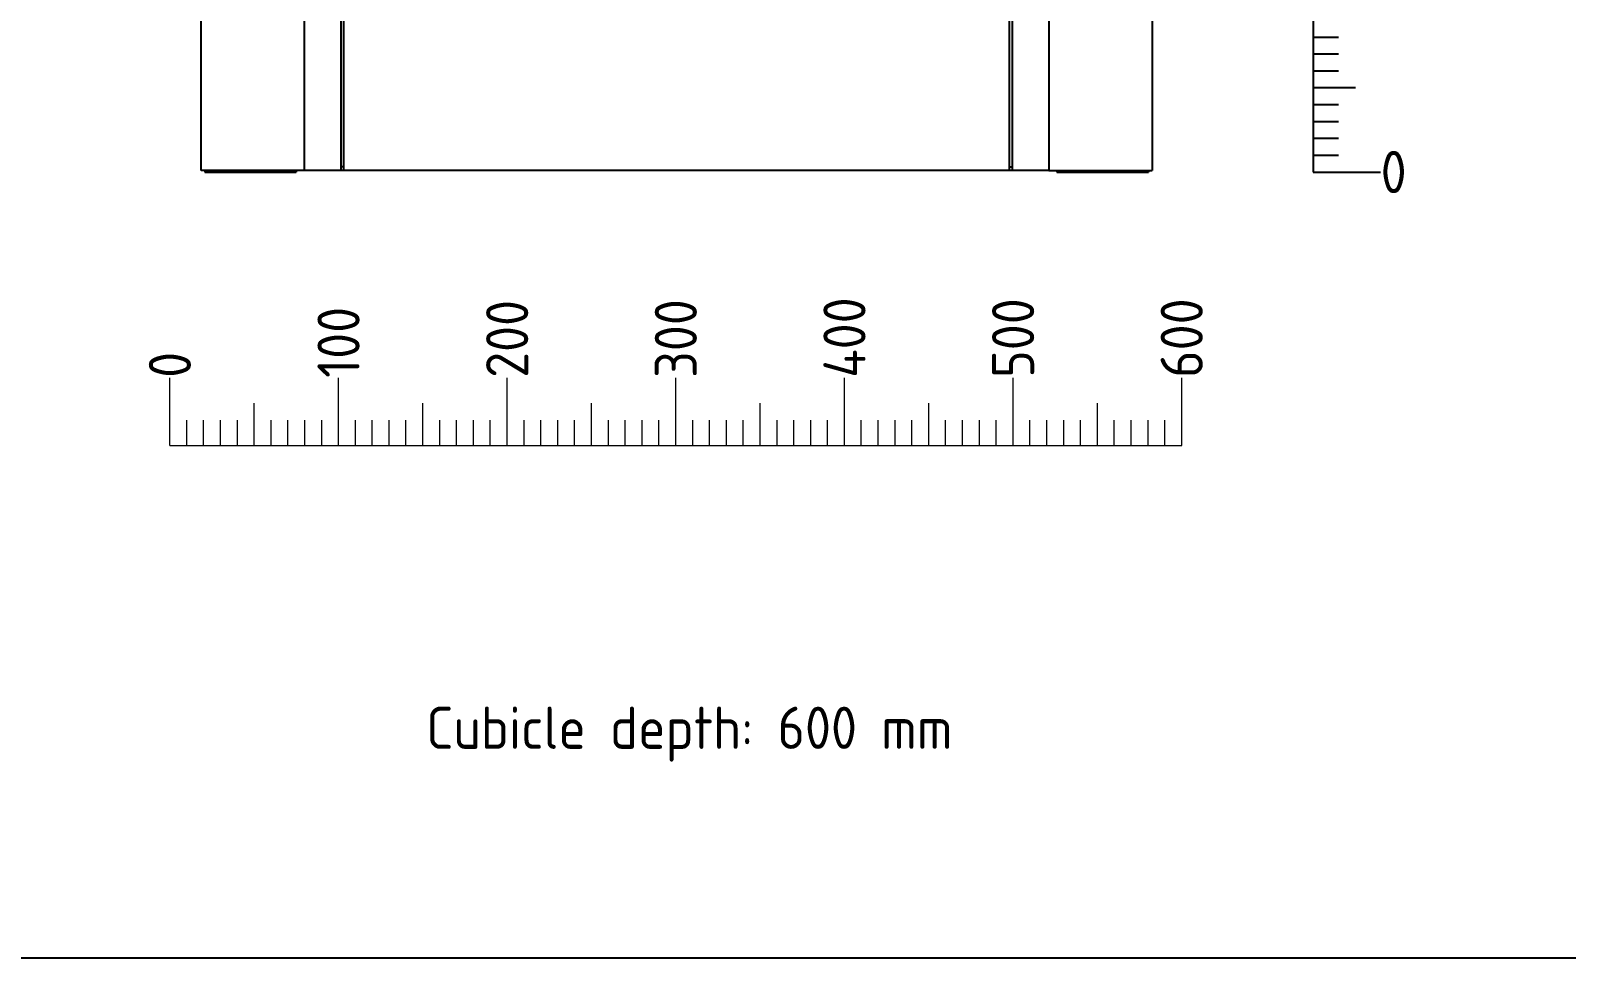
# Model space of a CAD drawing. Header units: millimetres. Extents: x 42168 to 50458, y 36014 to 39431.
# Drawn here: x 47519 to 48430, y 36014 to 36563 of the extents above; entities that cross this region are included whole.
import ezdxf
from ezdxf.enums import TextEntityAlignment as Align

# ---------------------------------------------------------------- set-up
doc = ezdxf.new("R2010")
doc.units = ezdxf.units.MM
doc.layers.add('! NO PLOT !', color=7, linetype='Continuous', true_color=0xff75dd, plot=False)
doc.layers.add('000-PI-Oprema', color=30, linetype='Continuous', lineweight=5)
doc.layers.add('000-PI-ORMAR', color=2, linetype='Continuous')
doc.layers.add('AUT_TEXT', color=7, linetype='Continuous')
doc.styles.add('PI0', font='isocpeur.ttf', dxfattribs={"width": 0.9})

# ---------------------------------------------------------------- blocks, each defined once
blk = doc.blocks.new('SKALA_2100')
for p, q in [((6091.94, 11575.39), (6091.94, 11035.39)), ((6091.94, 11115.39), (6106.94, 11115.39)), ((6091.94, 11105.39), (6106.94, 11105.39)), ((6091.94, 11095.39), (6106.94, 11095.39)), ((6091.94, 11085.39), (6116.94, 11085.39)), ((6091.94, 11075.39), (6106.94, 11075.39)), ((6091.94, 11065.39), (6106.94, 11065.39)), ((6091.94, 11055.39), (6106.94, 11055.39)), ((6091.94, 11045.39), (6106.94, 11045.39)), ((6091.94, 11035.39), (6131.94, 11035.39))]:
    blk.add_line(p, q)
at = {"style": 'PI0', "width": 0.9}
blk.add_text('0', height=25, dxfattribs=at).set_placement((6131.94, 11035.39), align=Align.MIDDLE_LEFT)
blk = doc.blocks.new('A$C22301F42')
at = {"color": 7}
for p, q in [((0, 0), (0, 40)), ((100, 0), (100, 40)), ((200, 0), (200, 40)), ((200, 0), (200, 40)), ((200, 0), (200, 40)), ((200, 0), (200, 40)), ((200, 0), (200, 40)), ((200, 0), (200, 40)), ((200, 0), (200, 40)), ((200, 0), (200, 40)), ((300, 0), (300, 40)), ((400, 0), (400, 40)), ((400, 0), (400, 40)), ((400, 0), (400, 40)), ((400, 0), (400, 40)), ((400, 0), (400, 40)), ((400, 0), (400, 40)), ((400, 0), (400, 40)), ((500, 0), (500, 40)), ((600, 0), (600, 40)), ((600, 0), (600, 40)), ((600, 0), (600, 40)), ((600, 0), (600, 40)), ((600, 0), (600, 40)), ((600, 0), (600, 40)), ((50, 0), (50, 25)), ((150, 0), (150, 25)), ((250, 0), (250, 25)), ((350, 0), (350, 25)), ((450, 0), (450, 25)), ((550, 0), (550, 25)), ((10, 0), (10, 15)), ((20, 0), (20, 15)), ((30, 0), (30, 15)), ((40, 0), (40, 15)), ((60, 0), (60, 15)), ((70, 0), (70, 15)), ((80, 0), (80, 15)), ((90, 0), (90, 15)), ((110, 0), (110, 15)), ((120, 0), (120, 15)), ((130, 0), (130, 15)), ((140, 0), (140, 15)), ((160, 0), (160, 15)), ((170, 0), (170, 15)), ((180, 0), (180, 15)), ((190, 0), (190, 15)), ((210, 0), (210, 15)), ((220, 0), (220, 15)), ((230, 0), (230, 15)), ((240, 0), (240, 15)), ((260, 0), (260, 15)), ((270, 0), (270, 15)), ((280, 0), (280, 15)), ((290, 0), (290, 15)), ((310, 0), (310, 15)), ((320, 0), (320, 15)), ((330, 0), (330, 15)), ((340, 0), (340, 15)), ((360, 0), (360, 15)), ((370, 0), (370, 15)), ((380, 0), (380, 15)), ((390, 0), (390, 15)), ((410, 0), (410, 15)), ((420, 0), (420, 15)), ((430, 0), (430, 15)), ((440, 0), (440, 15)), ((460, 0), (460, 15)), ((470, 0), (470, 15)), ((480, 0), (480, 15)), ((490, 0), (490, 15)), ((510, 0), (510, 15)), ((520, 0), (520, 15)), ((530, 0), (530, 15)), ((540, 0), (540, 15)), ((560, 0), (560, 15)), ((570, 0), (570, 15)), ((580, 0), (580, 15)), ((590, 0), (590, 15)), ((0, 0), (600, 0))]:
    blk.add_line(p, q, dxfattribs=at)
at = {"color": 7, "style": 'PI0', "width": 0.9}
for s, p in [('200', (200, 40)), ('300', (300, 40)), ('400', (400, 40)), ('500', (500, 40)), ('600', (600, 40)), ('100', (100, 40)), ('0', (0, 40))]:
    blk.add_text(s, height=25, rotation=90, dxfattribs=at).set_placement(p, align=Align.MIDDLE_LEFT)
blk = doc.blocks.new('8640003')
at = {"layer": '000-PI-ORMAR'}
for p, q in [((-3796.11, -306.82), (-3879.11, -306.82)), ((-3879.11, -404.82), (-3879.11, -306.82)), ((-3876.11, -305.82), (-3876.11, -306.82)), ((-3802.61, -305.82), (-3876.11, -305.82)), ((-3802.61, -305.82), (-3802.61, -306.82)), ((-3198.11, -306.82), (-3796.11, -306.82)), ((-3796.11, -404.82), (-3796.11, -306.82)), ((-3766.61, -404.82), (-3766.61, -306.82)), ((-3764.61, -308.82), (-3766.61, -308.82)), ((-3764.61, -306.82), (-3764.61, -404.82)), ((-3229.61, -404.82), (-3229.61, -306.82)), ((-3229.61, -308.82), (-3227.61, -308.82)), ((-3227.61, -306.82), (-3227.61, -404.82)), ((-3198.11, -306.82), (-3115.11, -306.82)), ((-3198.11, -306.82), (-3198.11, -404.82)), ((-3191.61, -305.82), (-3163.58, -305.82)), ((-3191.61, -305.82), (-3191.61, -306.82)), ((-3163.58, -305.82), (-3141.71, -305.82)), ((-3118.11, -305.82), (-3141.71, -305.82)), ((-3118.11, -306.82), (-3118.11, -305.82)), ((-3115.11, -306.82), (-3115.11, -404.82)), ((-3796.11, -404.82), (-3879.11, -404.82)), ((-3876.11, -404.82), (-3876.11, -405.82)), ((-3876.11, -405.82), (-3802.61, -405.82)), ((-3864.61, -404.82), (-3864.61, -405.82)), ((-3802.61, -404.82), (-3802.61, -405.82)), ((-3198.11, -404.82), (-3796.11, -404.82)), ((-3764.61, -402.82), (-3766.61, -402.82)), ((-3229.61, -402.82), (-3227.61, -402.82)), ((-3198.11, -404.82), (-3115.11, -404.82)), ((-3191.61, -404.82), (-3191.61, -405.82)), ((-3191.61, -405.82), (-3118.11, -405.82)), ((-3118.11, -404.82), (-3118.11, -405.82))]:
    blk.add_line(p, q, dxfattribs=at)
blk = doc.blocks.new('8606.000_back')
at = {"layer": '000-PI-ORMAR', "xscale": 0.7382198952879581}
blk.add_blockref('8640003', (50483.62, 36885.49), dxfattribs=at)

msp = doc.modelspace()

# ---------------------------------------------------------------- linework, layer by layer
at = {"layer": '! NO PLOT !', "ltscale": 0.25}
msp.add_lwpolyline([(48707.632, 36013.669), (46557.632, 36013.669), (46557.632, 38883.669), (50457.632, 38883.669), (50457.632, 36998.669), (48707.632, 36998.669), (48707.632, 36013.669)], dxfattribs=at)

# ---------------------------------------------------------------- block references
msp.add_blockref('SKALA_2100', (42187.529, 25444.284))
at = {"layer": '000-PI-Oprema'}
msp.add_blockref('8606.000_back', (0, 0), dxfattribs=at)
at = {"layer": '000-PI-Oprema', "ltscale": 0.25}
msp.add_blockref('A$C22301F42', (47601.517, 36317.669), dxfattribs=at)

# ---------------------------------------------------------------- texts
at = {"layer": 'AUT_TEXT', "style": 'PI0', "width": 0.9}
msp.add_text('Cubicle depth: 600 mm', height=25, dxfattribs=at).set_placement((47909.543, 36146.542), align=Align.MIDDLE)

doc.saveas('drawing.dxf')
